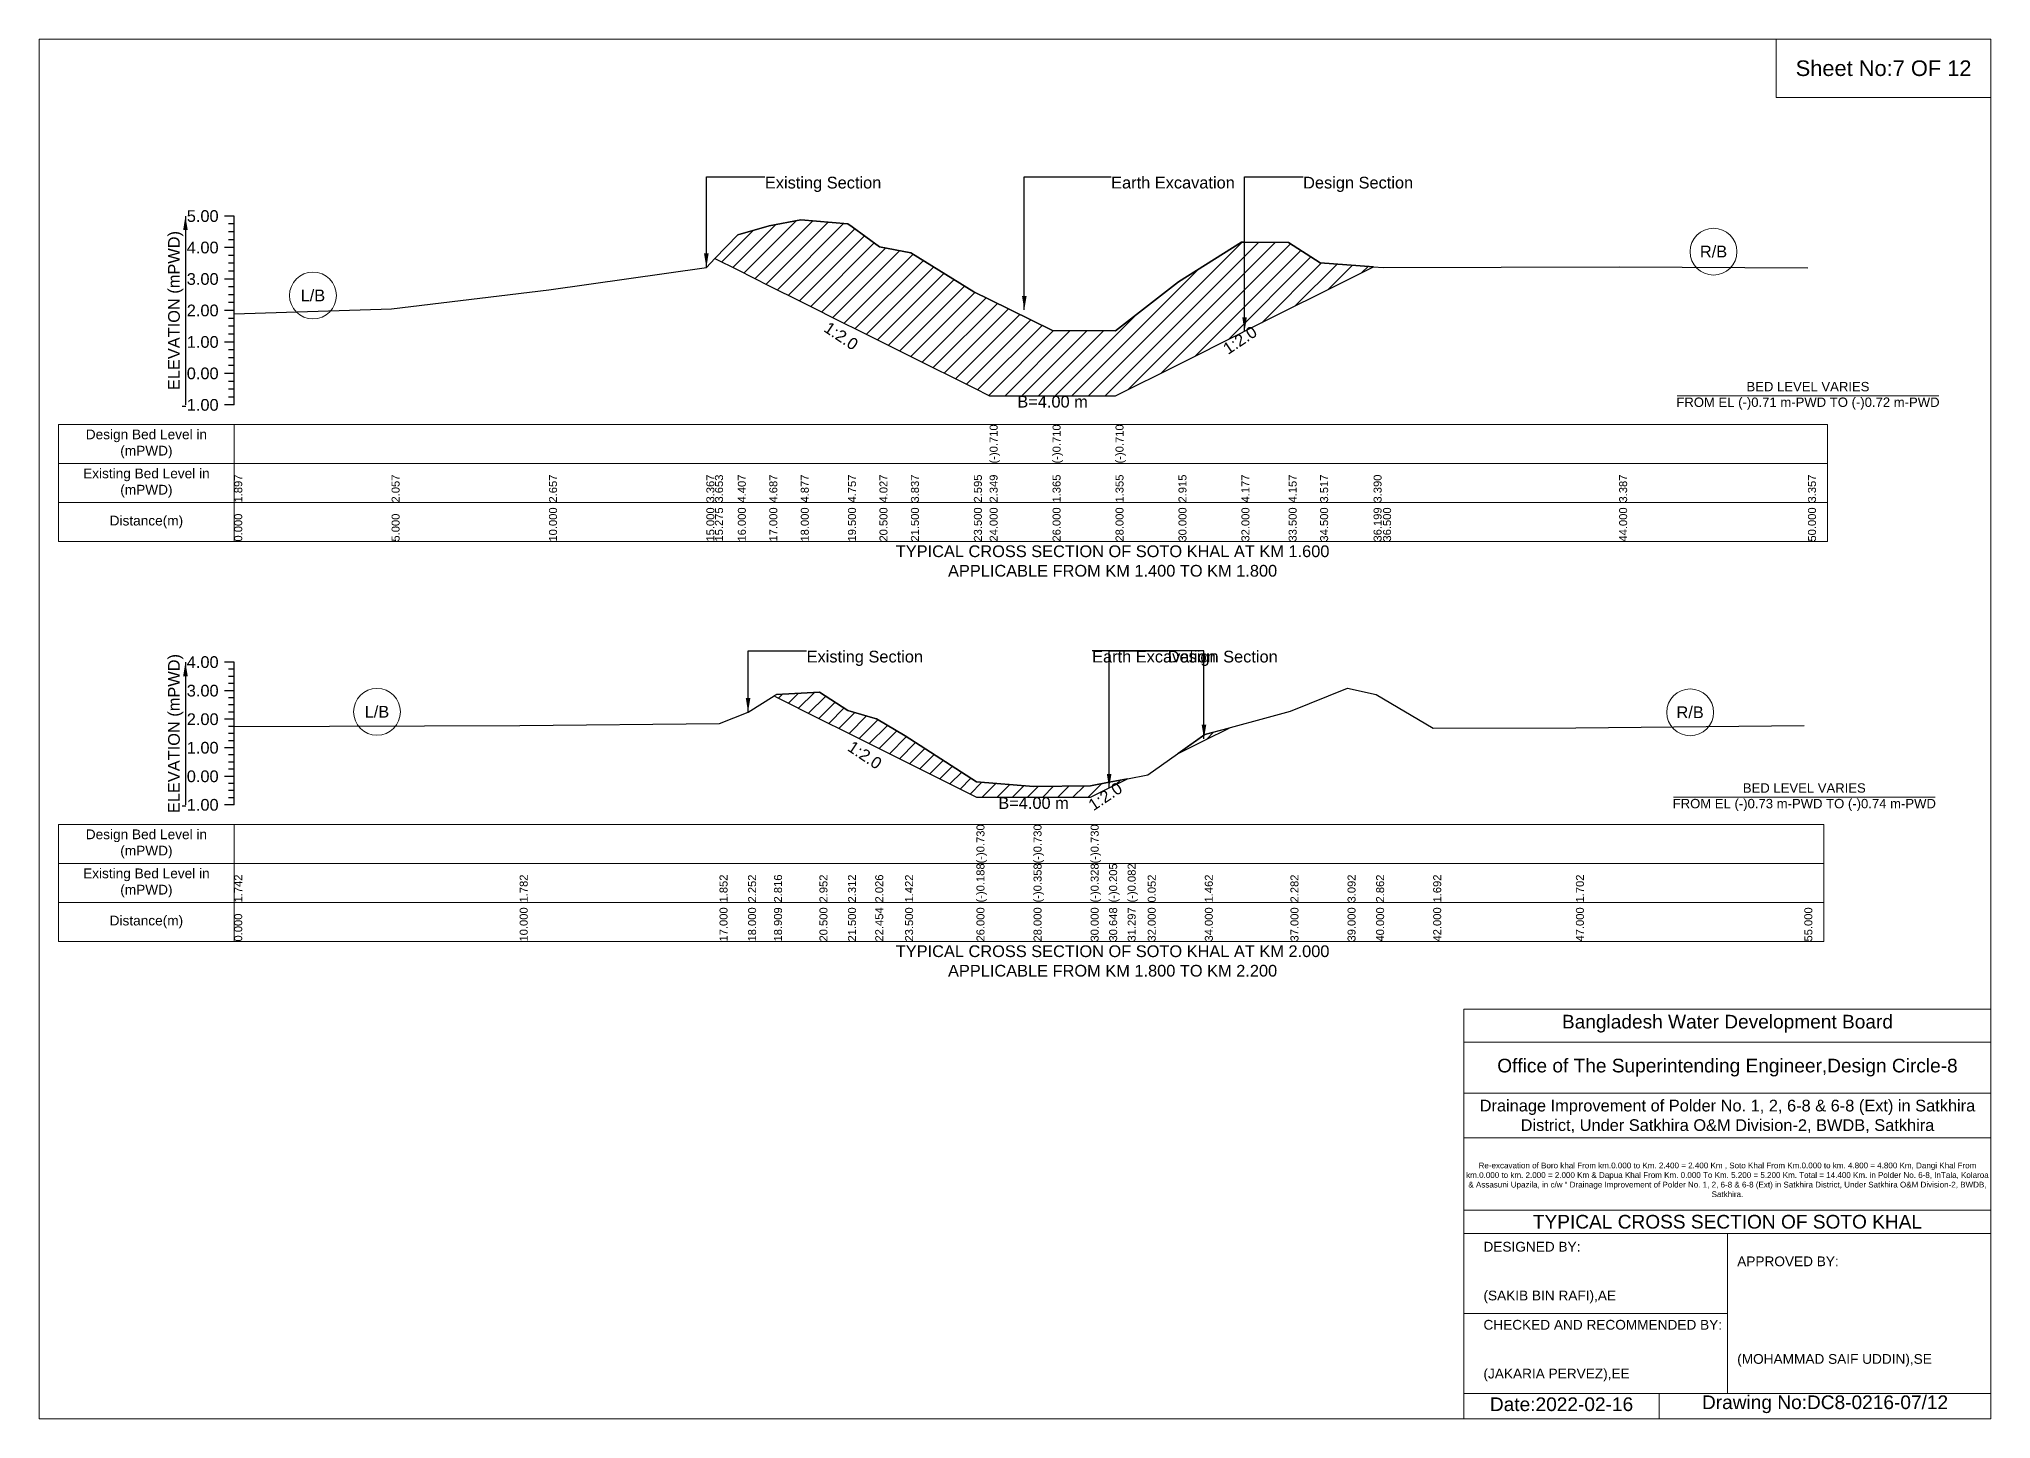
# Model space of a CAD drawing. Header units: inches. Extents: x 91000 to 538000, y -5656 to 0.
# Drawn here: x 160000 to 168000, y -5656 to 0 of the extents above; entities that cross this region are included whole.
import ezdxf

# ---------------------------------------------------------------- set-up
doc = ezdxf.new("R2010")
doc.units = ezdxf.units.IN
doc.header["$LTSCALE"] = 7
doc.header["$MEASUREMENT"] = 0
for name, color, linetype, lineweight in [('Cross section Data Border', 7, 'Continuous', 9), ('Cross Section Labels', 7, 'Continuous', 9), ('Existing_Bed_Level for Xsection', 7, 'Continuous', 25)]:
    doc.layers.add(name, color=color, linetype=linetype, lineweight=lineweight)
doc.styles.get("Standard").update_dxf_attribs({"font": 'arial.ttf'})
doc.dimstyles.get("Standard").update_dxf_attribs({"dimtxt": 45, "dimasz": 60, "dimexe": 0.18, "dimexo": 0.0625, "dimgap": 0.09, "dimtad": 0, "dimtih": 1, "dimtoh": 1, "dimdec": 4, "dimzin": 0, "dimdsep": 46, "dimtxsty": 'Standard', "dimcen": 0.09, "dimadec": 0, "dimazin": 0, "dimtfac": 1, "dimtdec": 4, "dimtofl": 0, "dimtmove": 0, "dimatfit": 3, "dimfxl": 1, "dimtolj": 1, "dimtzin": 0, "dimarcsym": 0})

msp = doc.modelspace()

# ---------------------------------------------------------------- hatches: boundary and pattern name
at = {"layer": 'Existing_Bed_Level for Xsection'}
h = msp.add_hatch(dxfattribs=at)
h.set_pattern_fill('ANSI31', color=256, scale=387, style=0)
h.paths.add_polyline_path([(162770.43312, -899.60156), (162864, -946.385), (162993, -1010.885), (163122, -1075.385), (163315.5, -1172.135), (163333.21656, -1180.99328), (163444.5, -1236.635), (163573.5, -1301.135), (163831.5, -1430.135), (163896, -1462.385), (164154, -1462.385), (164412, -1462.385), (164670, -1333.385), (164928, -1204.385), (164940.84391, -1197.96304), (165121.5, -1107.635), (165250.5, -1043.135), (165469.68783, -933.54109), (165250.5, -917.102), (165121.5, -834.542), (164940.84391, -832.13325), (164928, -831.962), (164670, -994.76), (164412, -1196), (164154, -1194.71), (163896, -1067.774), (163831.5, -1036.04), (163573.5, -875.822), (163444.5, -851.312), (163333.21656, -770.07509), (163315.5, -757.142), (163122, -741.662), (162993, -766.172), (162864, -802.292)])
h = msp.add_hatch(dxfattribs=at)
h.set_pattern_fill('ANSI31', color=256, scale=351, style=0)
h.paths.add_polyline_path([(163012.34464, -2692.69632), (163023, -2698.024), (163198.5, -2785.774), (163315.5, -2844.274), (163427.17232, -2900.11016), (163432.5, -2902.774), (163549.5, -2961.274), (163842, -3107.524), (164076, -3107.524), (164310, -3107.524), (164385.86129, -3069.59335), (164461.72258, -3031.66271), (164385.86129, -3046.07635), (164310, -3060.49), (164076, -3064), (163842, -3044.11), (163549.5, -2855.74), (163432.5, -2786.71), (163427.17232, -2785.1117), (163315.5, -2751.61), (163198.5, -2676.73), (163023, -2686.09)])
h = msp.add_hatch(dxfattribs=at)
h.set_pattern_fill('ANSI31', color=256, scale=351, style=0)
h.paths.add_polyline_path([(164668.41951, -2928.31424), (164778, -2873.524), (164877.10588, -2823.97106), (164778, -2851.06)])

# ---------------------------------------------------------------- linework, layer by layer
at = {"layer": 'Cross section Data Border'}
for points in [[(160080, -1579.795), (167330, -1579.795), (167330, -2059.795), (160080, -2059.795)], [(160080, -3219.114), (167315, -3219.114), (167315, -3699.114), (160080, -3699.114)]]:
    msp.add_lwpolyline(points, close=True, dxfattribs=at)
for points in [[(160800, -1579.795), (160800, -2059.795)], [(160080, -1739.795), (167330, -1739.795)], [(160080, -1899.795), (167330, -1899.795)], [(160800, -3219.114), (160800, -3699.114)], [(160080, -3379.114), (167315, -3379.114)], [(160080, -3539.114), (167315, -3539.114)]]:
    msp.add_lwpolyline(points, dxfattribs=at)
at = {"layer": 'Cross Section Labels'}
for points in [[(160000, 0), (168000, 0), (168000, -5656), (160000, -5656)], [(167120, 0), (168000, 0), (168000, -240), (167120, -240)]]:
    msp.add_lwpolyline(points, close=True, dxfattribs=at)
for points in [[(166714.19427, -1462.385), (167785.80573, -1462.385)], [(166699.19427, -3107.524), (167770.80573, -3107.524)], [(165840, -5656), (165840, -3976), (168000, -3976)], [(165840, -4112), (168000, -4112)], [(165840, -4320), (168000, -4320)], [(165840, -4504), (168000, -4504)], [(165840, -4800), (168000, -4800)], [(165840, -4896), (168000, -4896)], [(166920, -4896), (166920, -5552)], [(165840, -5224), (166920, -5224)], [(165840, -5552), (168000, -5552)], [(166640, -5552), (166640, -5656)]]:
    msp.add_lwpolyline(points, dxfattribs=at)
for centre in [(166863, -871.307), (161122.5, -1051.262), (161385, -2757.46), (166767, -2759.8)]:
    msp.add_circle(centre, 96, dxfattribs=at)
at = {"layer": 'Existing_Bed_Level for Xsection'}
for points in [[(160800, -725.795), (160760, -725.795)], [(160800, -758.045), (160776, -758.045)], [(160800, -790.295), (160776, -790.295)], [(160800, -1499.795), (160800, -1370.795), (160800, -1241.795), (160800, -1112.795), (160800, -983.795), (160800, -854.795), (160800, -725.795)], [(160800, -1126.082), (161445, -1105.442), (162090, -1028.042), (162735, -936.452), (162770.43312, -899.60156), (162864, -802.292), (162993, -766.172), (163122, -741.662), (163315.5, -757.142), (163333.21656, -770.07509), (163444.5, -851.312), (163573.5, -875.822), (163831.5, -1036.04), (163896, -1067.774), (163896, -1067.774), (164154, -1194.71), (164154, -1194.71), (164412, -1196), (164412, -1196), (164670, -994.76), (164928, -831.962), (164940.84391, -832.13325), (165121.5, -834.542), (165250.5, -917.102), (165469.68783, -933.54109), (165508.5, -936.452), (166476, -933.872), (167250, -937.742)], [(160800, -854.795), (160760, -854.795)], [(160800, -822.545), (160776, -822.545)], [(160800, -887.045), (160776, -887.045)], [(160800, -919.295), (160776, -919.295)], [(160800, -951.545), (160776, -951.545)], [(160800, -983.795), (160760, -983.795)], [(160800, -1016.045), (160776, -1016.045)], [(160800, -1112.795), (160760, -1112.795)], [(160800, -1048.295), (160776, -1048.295)], [(160800, -1080.545), (160776, -1080.545)], [(160800, -1145.045), (160776, -1145.045)], [(160800, -1177.295), (160776, -1177.295)], [(160800, -1241.795), (160760, -1241.795)], [(160800, -1209.545), (160776, -1209.545)], [(160800, -1274.045), (160776, -1274.045)], [(160800, -1306.295), (160776, -1306.295)], [(160800, -1338.545), (160776, -1338.545)], [(160800, -1370.795), (160760, -1370.795)], [(160800, -1403.045), (160776, -1403.045)], [(160800, -1435.295), (160776, -1435.295)], [(160800, -1499.795), (160760, -1499.795)], [(160800, -1467.545), (160776, -1467.545)], [(160800, -2554.114), (160760, -2554.114)], [(160800, -3139.114), (160800, -3022.114), (160800, -2905.114), (160800, -2788.114), (160800, -2671.114), (160800, -2554.114)], [(160800, -2583.364), (160776, -2583.364)], [(160800, -2612.614), (160776, -2612.614)], [(160800, -2671.114), (160760, -2671.114)], [(160800, -2641.864), (160776, -2641.864)], [(160800, -2700.364), (160776, -2700.364)], [(160800, -2818.3), (161970, -2813.62), (162789, -2805.43), (162906, -2758.63), (163012.34464, -2692.69632), (163023, -2686.09), (163198.5, -2676.73), (163315.5, -2751.61), (163427.17232, -2785.1117), (163432.5, -2786.71), (163549.5, -2855.74), (163842, -3044.11), (163842, -3044.11), (164076, -3064), (164076, -3064), (164310, -3060.49), (164310, -3060.49), (164385.86129, -3046.07635), (164461.72258, -3031.66271), (164544, -3016.03), (164778, -2851.06), (165129, -2755.12), (165363, -2660.35), (165480, -2687.26), (165714, -2824.15), (166299, -2822.98), (167235, -2813.62)], [(160800, -2788.114), (160760, -2788.114)], [(160800, -2729.614), (160776, -2729.614)], [(160800, -2758.864), (160776, -2758.864)], [(160800, -2817.364), (160776, -2817.364)], [(160800, -2846.614), (160776, -2846.614)], [(160800, -2875.864), (160776, -2875.864)], [(160800, -2905.114), (160760, -2905.114)], [(160800, -2934.364), (160776, -2934.364)], [(160800, -3022.114), (160760, -3022.114)], [(160800, -2963.614), (160776, -2963.614)], [(160800, -2992.864), (160776, -2992.864)], [(160800, -3051.364), (160776, -3051.364)], [(160800, -3080.614), (160776, -3080.614)], [(160800, -3109.864), (160776, -3109.864)], [(160800, -3139.114), (160760, -3139.114)]]:
    msp.add_lwpolyline(points, dxfattribs=at)
for points in [[(162770.43312, -899.60156), (162770.43312, -899.60156), (162864, -946.385), (162993, -1010.885), (163122, -1075.385), (163315.5, -1172.135), (163333.21656, -1180.99328), (163444.5, -1236.635), (163573.5, -1301.135), (163831.5, -1430.135), (163896, -1462.385), (163896, -1462.385), (164154, -1462.385), (164154, -1462.385), (164412, -1462.385), (164412, -1462.385), (164670, -1333.385), (164928, -1204.385), (164940.84391, -1197.96304), (165121.5, -1107.635), (165250.5, -1043.135), (165469.68783, -933.54109), (165469.68783, -933.54109), (165469.68783, -933.54109), (165250.5, -917.102), (165121.5, -834.542), (164940.84391, -832.13325), (164928, -831.962), (164670, -994.76), (164412, -1196), (164412, -1196), (164154, -1194.71), (164154, -1194.71), (163896, -1067.774), (163896, -1067.774), (163831.5, -1036.04), (163573.5, -875.822), (163444.5, -851.312), (163333.21656, -770.07509), (163315.5, -757.142), (163122, -741.662), (162993, -766.172), (162864, -802.292), (162770.43312, -899.60156)], [(163012.34464, -2692.69632), (163012.34464, -2692.69632), (163023, -2698.024), (163198.5, -2785.774), (163315.5, -2844.274), (163427.17232, -2900.11016), (163432.5, -2902.774), (163549.5, -2961.274), (163842, -3107.524), (163842, -3107.524), (164076, -3107.524), (164076, -3107.524), (164310, -3107.524), (164310, -3107.524), (164385.86129, -3069.59335), (164461.72258, -3031.66271), (164385.86129, -3046.07635), (164310, -3060.49), (164310, -3060.49), (164076, -3064), (164076, -3064), (163842, -3044.11), (163842, -3044.11), (163549.5, -2855.74), (163432.5, -2786.71), (163427.17232, -2785.1117), (163315.5, -2751.61), (163198.5, -2676.73), (163023, -2686.09), (163012.34464, -2692.69632)], [(164668.41951, -2928.31424), (164778, -2873.524), (164877.10588, -2823.97106), (164778, -2851.06)]]:
    msp.add_lwpolyline(points, close=True, dxfattribs=at)

# ---------------------------------------------------------------- texts
at = {"layer": 'Cross section Data Border', "char_height": 40, "width": 640, "attachment_point": 5}
for s, insert in [('Design Bed Level in (mPWD)', (160440, -1659.795)), ('Existing Bed Level in (mPWD)', (160440, -1819.795)), ('Distance(m)', (160440, -1979.795)), ('Design Bed Level in (mPWD)', (160440, -3299.114)), ('Existing Bed Level in (mPWD)', (160440, -3459.114)), ('Distance(m)', (160440, -3619.114))]:
    msp.add_mtext(s, dxfattribs=dict(at, insert=insert))
at = {"layer": 'Cross Section Labels'}
for s, insert, char_height, attachment_point in [('Sheet No:7 OF 12', (167560, -120), 64, 5), ('Existing Section', (162975, -564.545), 48, 1), ('Earth Excavation', (164394, -564.545), 48, 1), ('Design Section', (165180.84391, -564.545), 48, 1), ('R/B', (166863, -871.307), 48, 5), ('L/B', (161122.5, -1051.262), 48, 5), ('BED LEVEL VARIES ^JFROM EL (-)0.71 m-PWD TO (-)0.72 m-PWD', (167250, -1462.385), 38.4, 5), ('B=4.00 m', (164154, -1462.385), 48, 2), ('TYPICAL CROSS SECTION OF SOTO KHAL AT KM 1.600^JAPPLICABLE FROM KM 1.400 TO KM 1.800', (164400, -2139.795), 48, 5), ('Existing Section', (163146, -2507.314), 48, 1), ('Earth Excavation', (164316, -2507.314), 48, 1), ('Design Section', (164625.86129, -2507.314), 48, 1), ('L/B', (161385, -2757.46), 48, 5), ('R/B', (166767, -2759.8), 48, 5), ('B=4.00 m', (164076, -3107.524), 48, 2), ('BED LEVEL VARIES ^JFROM EL (-)0.73 m-PWD TO (-)0.74 m-PWD', (167235, -3107.524), 38.4, 5), ('TYPICAL CROSS SECTION OF SOTO KHAL AT KM 2.000^JAPPLICABLE FROM KM 1.800 TO KM 2.200', (164400, -3779.114), 48, 5), ('Bangladesh Water Development Board', (166920, -4036), 56, 5), ('Office of The Superintending Engineer,Design Circle-8', (166920, -4216), 56, 5)]:
    msp.add_mtext(s, dxfattribs=dict(at, insert=insert, char_height=char_height, attachment_point=attachment_point))
at = {"layer": 'Cross Section Labels', "char_height": 48, "attachment_point": 2}
for insert, rotation in [((163300.96656, -1197.11828), 326.309932474), ((164908.59391, -1214.08804), 33.690067526), ((163397.92232, -2914.73516), 326.309932474), ((164356.61129, -3084.21835), 33.690067526)]:
    msp.add_mtext('1:2.0', dxfattribs=dict(at, insert=insert, rotation=rotation))
at = {"layer": 'Cross Section Labels'}
for s, insert, char_height, width, attachment_point in [('Drainage Improvement of Polder No. 1, 2, 6-8 & 6-8 (Ext) in Satkhira District, Under Satkhira O&M Division-2, BWDB, Satkhira', (166920, -4416), 48, 2240, 5), ('Re-excavation of Boro khal From km.0.000 to Km. 2.400 = 2.400 Km , Soto Khal From Km.0.000 to km. 4.800 = 4.800 Km, Dangi Khal From km.0.000 to km. 2.000 = 2.000 Km & Dapua Khal From Km. 0.000 To Km. 5.200 = 5.200 Km. Total = 14.400 Km. in Polder No. 6-8, InTala, Kolaroa & Assasuni Upazila, in c/w “ Drainage Improvement of Polder No. 1, 2, 6-8 & 6-8 (Ext) in Satkhira District, Under Satkhira O&M Division-2, BWDB, Satkhira.', (166920, -4676), 23.56497918, 2160, 5), ('TYPICAL CROSS SECTION OF SOTO KHAL', (166920, -4848), 56, 2240, 5), ('DESIGNED BY:^J^J^J(SAKIB BIN RAFI),AE', (165920, -5056), 40, 1120, 4), ('APPROVED BY:^J^J^J^J^J^J(MOHAMMAD SAIF UDDIN),SE', (166960, -5216), 40, 1120, 4), ('CHECKED AND RECOMMENDED BY:^J^J^J(JAKARIA PERVEZ),EE', (165920, -5376), 40, 1120, 4), ('Date:2022-02-16', (166240, -5596), 56, 1120, 5), ('Drawing No:DC8-0216-07/12', (167320, -5596), 56, 1760, 5)]:
    msp.add_mtext(s, dxfattribs=dict(at, insert=insert, char_height=char_height, width=width, attachment_point=attachment_point))
at = {"layer": 'Existing_Bed_Level for Xsection', "char_height": 48, "attachment_point": 6}
for s, insert in [('5.00', (160736, -725.795)), ('4.00', (160736, -854.795)), ('3.00', (160736, -983.795)), ('2.00', (160736, -1112.795)), ('1.00', (160736, -1241.795)), ('0.00', (160736, -1370.795)), ('-1.00', (160736, -1499.795)), ('4.00', (160736, -2554.114)), ('3.00', (160736, -2671.114)), ('2.00', (160736, -2788.114)), ('1.00', (160736, -2905.114)), ('0.00', (160736, -3022.114)), ('-1.00', (160736, -3139.114))]:
    msp.add_mtext(s, dxfattribs=dict(at, insert=insert))
at = {"layer": 'Existing_Bed_Level for Xsection', "rotation": 90}
for s, insert, char_height, attachment_point in [('ELEVATION (mPWD)', (160560, -1112.795), 48, 5), ('(-)0.710', (163896, -1739.795), 32.8, 1), ('(-)0.710', (164154, -1739.795), 32.8, 1), ('(-)0.710', (164412, -1739.795), 32.8, 1), ('1.897', (160800, -1899.795), 32.8, 1), ('2.057', (161445, -1899.795), 32.8, 1), ('2.657', (162090, -1899.795), 32.8, 1), ('3.367', (162735, -1899.795), 32.8, 1), ('3.653', (162770.43312, -1899.795), 32.8, 1), ('4.407', (162864, -1899.795), 32.8, 1), ('4.687', (162993, -1899.795), 32.8, 1), ('4.877', (163122, -1899.795), 32.8, 1), ('4.757', (163315.5, -1899.795), 32.8, 1), ('4.027', (163444.5, -1899.795), 32.8, 1), ('3.837', (163573.5, -1899.795), 32.8, 1), ('2.595', (163831.5, -1899.795), 32.8, 1), ('2.349', (163896, -1899.795), 32.8, 1), ('1.365', (164154, -1899.795), 32.8, 1), ('1.355', (164412, -1899.795), 32.8, 1), ('2.915', (164670, -1899.795), 32.8, 1), ('4.177', (164928, -1899.795), 32.8, 1), ('4.157', (165121.5, -1899.795), 32.8, 1), ('3.517', (165250.5, -1899.795), 32.8, 1), ('3.390', (165469.68783, -1899.795), 32.8, 1), ('3.387', (166476, -1899.795), 32.8, 1), ('3.357', (167250, -1899.795), 32.8, 1), ('0.000', (160800, -2059.795), 32.8, 1), ('5.000', (161445, -2059.795), 32.8, 1), ('10.000', (162090, -2059.795), 32.8, 1), ('15.000', (162735, -2059.795), 32.8, 1), ('15.275', (162770.43312, -2059.795), 32.8, 1), ('16.000', (162864, -2059.795), 32.8, 1), ('17.000', (162993, -2059.795), 32.8, 1), ('18.000', (163122, -2059.795), 32.8, 1), ('19.500', (163315.5, -2059.795), 32.8, 1), ('20.500', (163444.5, -2059.795), 32.8, 1), ('21.500', (163573.5, -2059.795), 32.8, 1), ('23.500', (163831.5, -2059.795), 32.8, 1), ('24.000', (163896, -2059.795), 32.8, 1), ('26.000', (164154, -2059.795), 32.8, 1), ('28.000', (164412, -2059.795), 32.8, 1), ('30.000', (164670, -2059.795), 32.8, 1), ('32.000', (164928, -2059.795), 32.8, 1), ('33.500', (165121.5, -2059.795), 32.8, 1), ('34.500', (165250.5, -2059.795), 32.8, 1), ('36.199', (165469.68783, -2059.795), 32.8, 1), ('36.500', (165508.5, -2059.795), 32.8, 1), ('44.000', (166476, -2059.795), 32.8, 1), ('50.000', (167250, -2059.795), 32.8, 1), ('ELEVATION (mPWD)', (160560, -2846.614), 48, 5), ('(-)0.730', (163842, -3379.114), 32.8, 1), ('(-)0.730', (164076, -3379.114), 32.8, 1), ('(-)0.730', (164310, -3379.114), 32.8, 1), ('1.742', (160800, -3539.114), 32.8, 1), ('1.782', (161970, -3539.114), 32.8, 1), ('1.852', (162789, -3539.114), 32.8, 1), ('2.252', (162906, -3539.114), 32.8, 1), ('2.816', (163012.34464, -3539.114), 32.8, 1), ('2.952', (163198.5, -3539.114), 32.8, 1), ('2.312', (163315.5, -3539.114), 32.8, 1), ('2.026', (163427.17232, -3539.114), 32.8, 1), ('1.422', (163549.5, -3539.114), 32.8, 1), ('(-)0.188', (163842, -3539.114), 32.8, 1), ('(-)0.358', (164076, -3539.114), 32.8, 1), ('(-)0.328', (164310, -3539.114), 32.8, 1), ('(-)0.205', (164385.86129, -3539.114), 32.8, 1), ('(-)0.082', (164461.72258, -3539.114), 32.8, 1), ('0.052', (164544, -3539.114), 32.8, 1), ('1.462', (164778, -3539.114), 32.8, 1), ('2.282', (165129, -3539.114), 32.8, 1), ('3.092', (165363, -3539.114), 32.8, 1), ('2.862', (165480, -3539.114), 32.8, 1), ('1.692', (165714, -3539.114), 32.8, 1), ('1.702', (166299, -3539.114), 32.8, 1), ('0.000', (160800, -3699.114), 32.8, 1), ('10.000', (161970, -3699.114), 32.8, 1), ('17.000', (162789, -3699.114), 32.8, 1), ('18.000', (162906, -3699.114), 32.8, 1), ('18.909', (163012.34464, -3699.114), 32.8, 1), ('20.500', (163198.5, -3699.114), 32.8, 1), ('21.500', (163315.5, -3699.114), 32.8, 1), ('22.454', (163427.17232, -3699.114), 32.8, 1), ('23.500', (163549.5, -3699.114), 32.8, 1), ('26.000', (163842, -3699.114), 32.8, 1), ('28.000', (164076, -3699.114), 32.8, 1), ('30.000', (164310, -3699.114), 32.8, 1), ('30.648', (164385.86129, -3699.114), 32.8, 1), ('31.297', (164461.72258, -3699.114), 32.8, 1), ('32.000', (164544, -3699.114), 32.8, 1), ('34.000', (164778, -3699.114), 32.8, 1), ('37.000', (165129, -3699.114), 32.8, 1), ('39.000', (165363, -3699.114), 32.8, 1), ('40.000', (165480, -3699.114), 32.8, 1), ('42.000', (165714, -3699.114), 32.8, 1), ('47.000', (166299, -3699.114), 32.8, 1), ('55.000', (167235, -3699.114), 32.8, 1)]:
    msp.add_mtext(s, dxfattribs=dict(at, insert=insert, char_height=char_height, attachment_point=attachment_point))

# ---------------------------------------------------------------- leaders
at = {"layer": 'Cross Section Labels', "annotation_type": 0, "has_hookline": 1}
for points, hookline_direction, text_width in [([(162735, -936.452), (162735, -564.545), (162974.91, -564.545)], 0, 467.16508), ([(164038.11173, -1110.34023), (164038.11173, -564.545), (164393.91, -564.545)], 0, 496.99318), ([(164940.84391, -1197.96304), (164940.84391, -564.545), (165180.75391, -564.545)], 0, 441.23329), ([(162906, -2758.63), (162906, -2507.314), (163145.91, -2507.314)], 0, 467.16508), ([(164774.50846, -2867.78177), (164774.50846, -2507.314), (164316.09, -2507.314)], 1, 496.99318), ([(164385.86129, -3069.59335), (164385.86129, -2507.314), (164625.77129, -2507.314)], 0, 441.23329)]:
    msp.add_leader(points, dimstyle='Standard', override={"dimasz": 57.6}, dxfattribs=dict(at, hookline_direction=hookline_direction, text_width=text_width))
at = {"layer": 'Existing_Bed_Level for Xsection'}
for points in [[(160600, -725.795), (160600, -1499.795)], [(160600, -2554.114), (160600, -3139.114)]]:
    msp.add_leader(points, dimstyle='Standard', override={"dimasz": 57.6}, dxfattribs=at)

doc.saveas('drawing.dxf')
